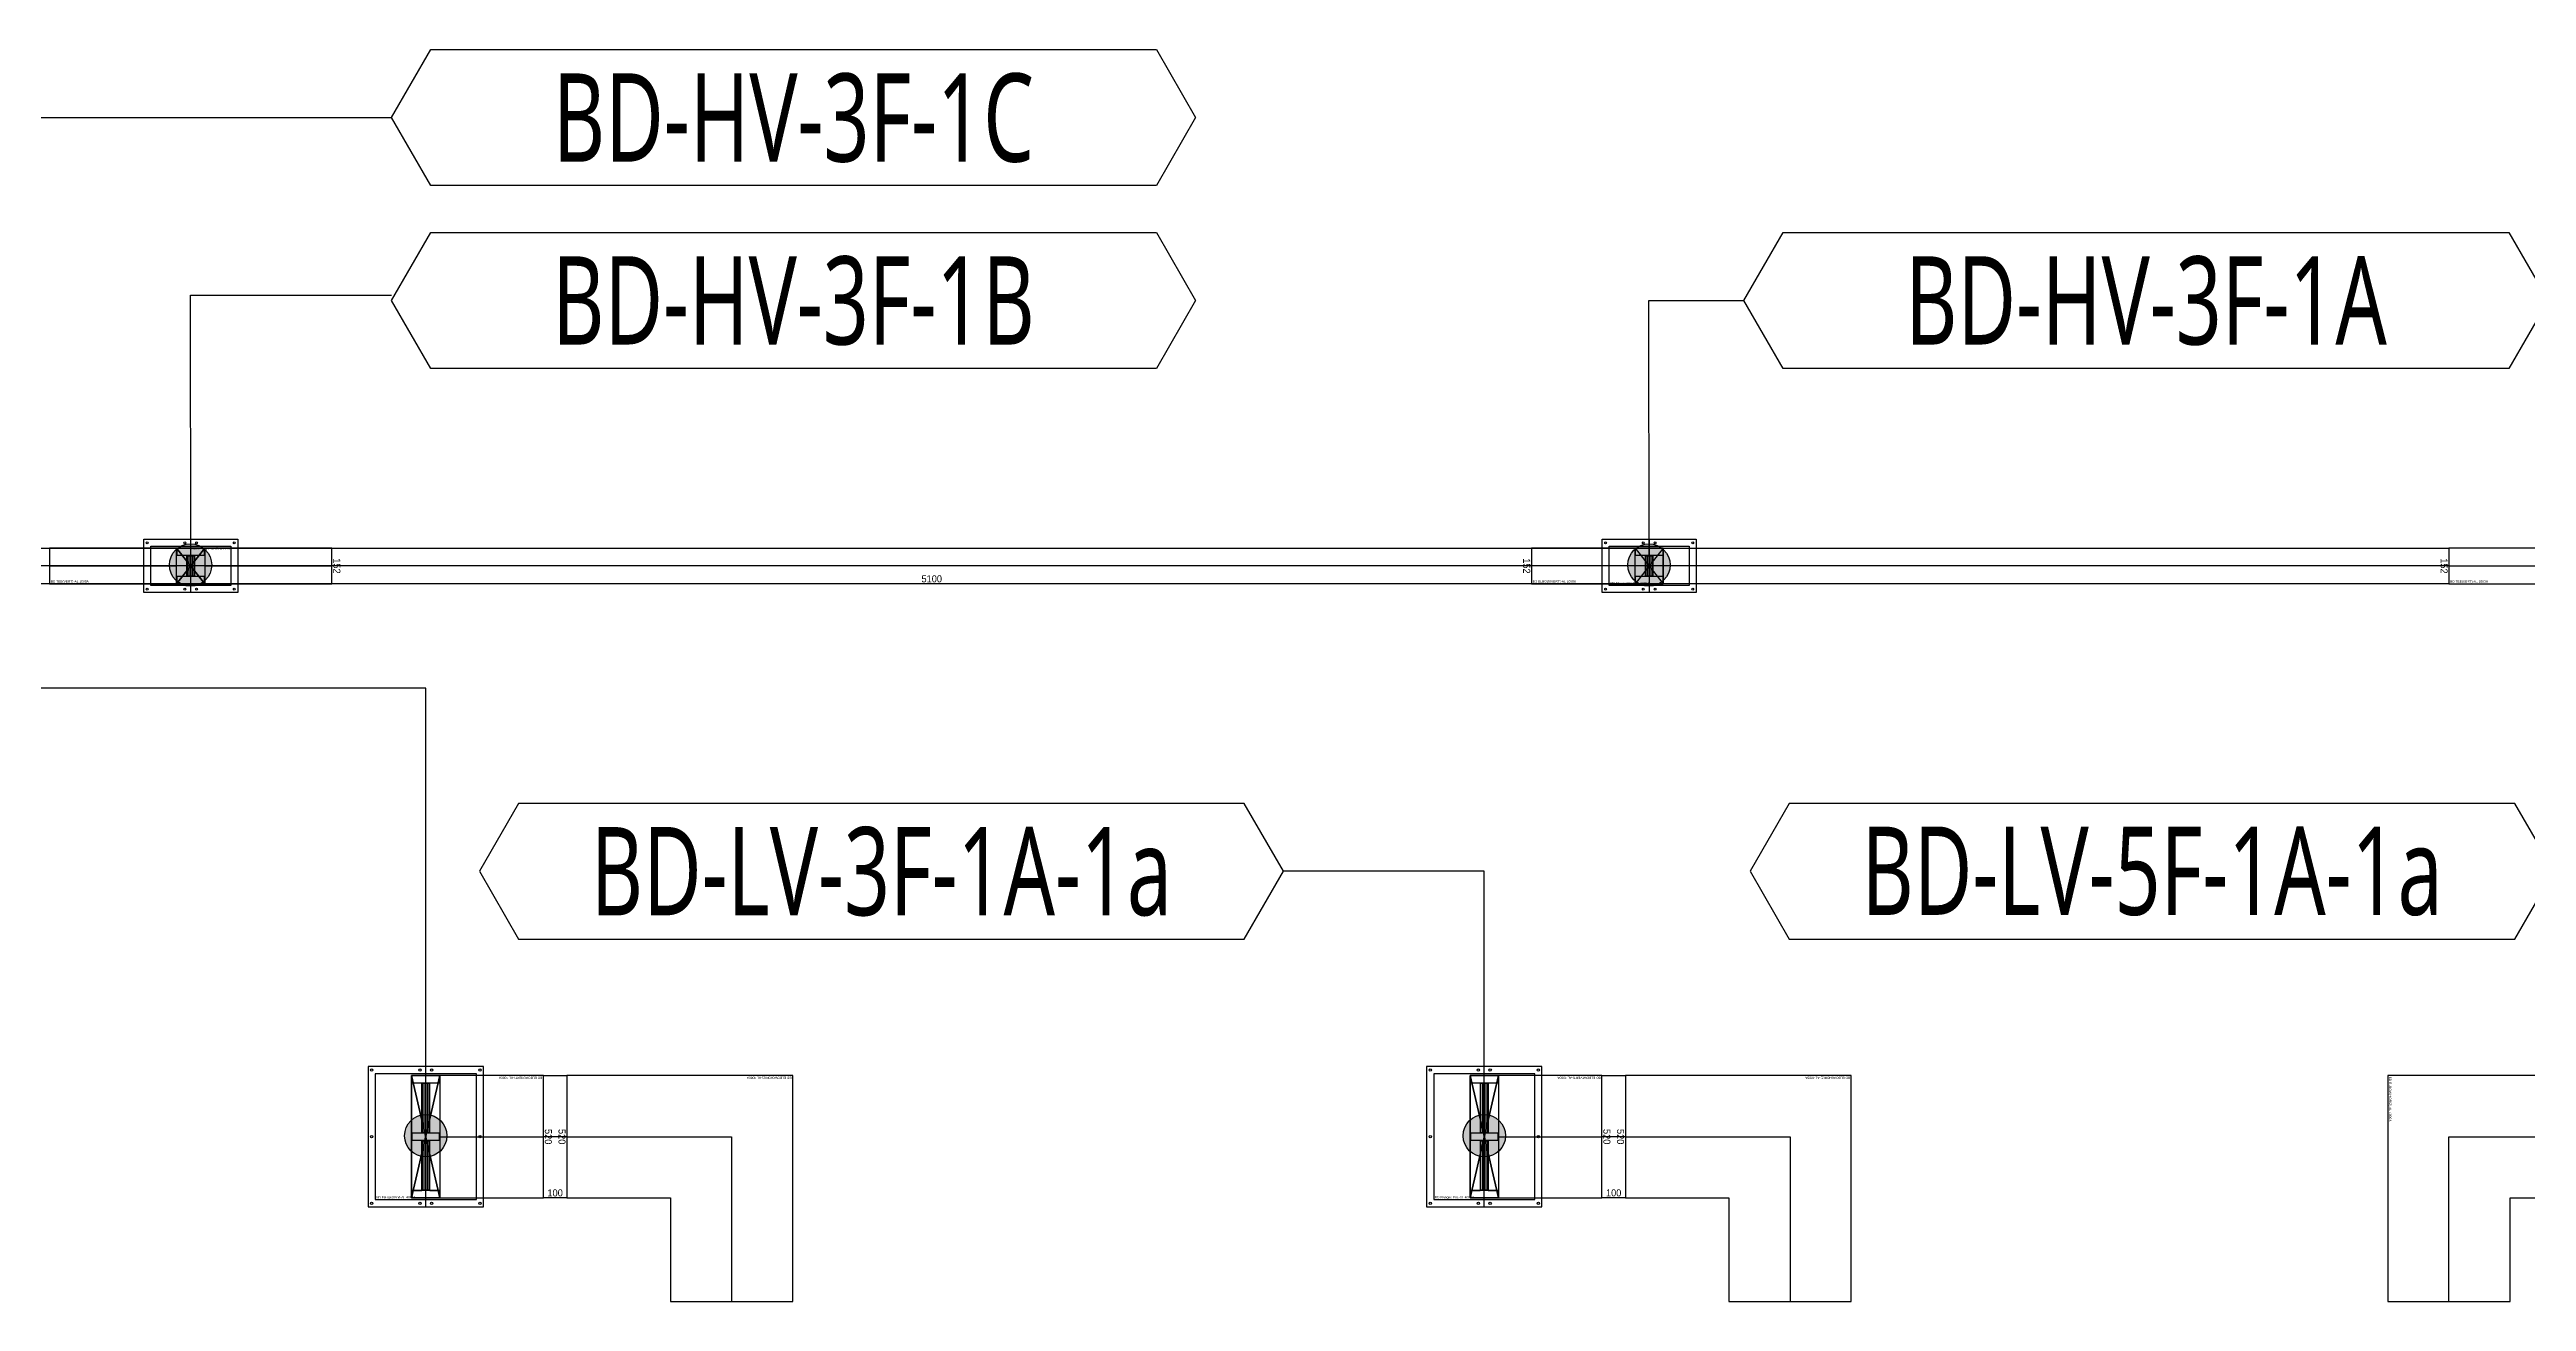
# Model space of a CAD drawing. Header units: millimetres. Extents: x 84228 to 374549, y -351975 to 847575.
# Drawn here: x 125954 to 136484, y 495405 to 500724 of the extents above; entities that cross this region are included whole.
import ezdxf
from ezdxf.enums import TextEntityAlignment as Align

# ---------------------------------------------------------------- set-up
doc = ezdxf.new("R2010")
doc.units = ezdxf.units.MM
doc.header["$LTSCALE"] = 150
doc.layers.get('Defpoints').update_dxf_attribs({"color": 150})
for name, color, linetype in [('-----27 Bus Duct_HV_IT BACK UP A', 7, 'Continuous'), ('-----27 Bus Duct_HV_IT BACK UP B', 3, 'Continuous'), ('-----27 Bus Duct_LV_380-220V', 200, 'Continuous'), ('-----99 Cable Schedule', 2, 'Continuous')]:
    doc.layers.add(name, color=color, linetype=linetype)
doc.styles.add('DH', font='malgun.ttf')
doc.styles.add('ELEC', font='Dotum.ttf')
doc.styles.get("Standard").update_dxf_attribs({"font": 'Dotum.ttf'})
doc.dimstyles.new('전기통신참고용-치수', dxfattribs={"dimscale": 15, "dimtxt": 2, "dimasz": 0, "dimexe": 0, "dimexo": 0, "dimgap": 0.4, "dimtad": 4, "dimdec": 0, "dimzin": 0, "dimdsep": 46, "dimtxsty": 'Standard', "dimblk": 'NONE', "dimcen": 0, "dimse1": 1, "dimse2": 1, "dimsd1": 1, "dimsd2": 1, "dimclrd": 8, "dimclre": 8, "dimclrt": 8, "dimadec": 0, "dimazin": 0, "dimtfac": 1, "dimtdec": 0, "dimtix": 1, "dimtmove": 2, "dimatfit": 0, "dimldrblk": 'NONE', "dimfxl": 2, "dimtolj": 1, "dimtzin": 0, "dimarcsym": 0})

# ---------------------------------------------------------------- blocks, each defined once
blk = doc.blocks.new('*U23')
at = {"color": 1}
for p, q in [((60, 260), (-60, -260)), ((-60, 260), (60, -260))]:
    blk.add_line(p, q, dxfattribs=at)
at = {"color": 0}
blk.add_line((0, -298.5), (0, 298.5), dxfattribs=at)
for points in [[(-245, -298.5), (245, -298.5), (245, 298.5), (-245, 298.5)], [(-215, -267.5), (215, -267.5), (215, 267.5), (-215, 267.5)]]:
    blk.add_lwpolyline(points, close=True, dxfattribs=at)
at = {"color": 1}
blk.add_lwpolyline([(60, -260), (-60, -260), (-60, 260), (60, 260)], close=True, dxfattribs=at)
for points in [[(-60, 14, -0.41421356), (-58, 16), (-17.2, 16, 0.41421356), (-16.2, 17), (-16.2, 227, 0.41421356), (-17.2, 228), (-58, 228, -0.41421356), (-60, 230), (-60, 260, -0.41421356), (-59, 259), (-59, 230, 0.41421356), (-58, 229), (58, 229, 0.41421356), (59, 230), (59, 259, -0.41421356), (60, 260), (60, 230, -0.41421356), (58, 228), (17.2, 228, 0.41421356), (16.2, 227), (16.2, 17, 0.41421356), (17.2, 16), (58, 16, -0.41421356), (60, 14), (60, 2, -0.41421356), (59, 3), (59, 14, 0.41421356), (58, 15), (-58, 15, 0.41421356), (-59, 14), (-59, 3, -0.41421356), (-60, 2), (-60, 2), (-60, 2), (-60, 2)], [(-15.2, 17), (-15.2, 227, -0.41421356), (-14.2, 228), (14.2, 228, -0.41421356), (15.2, 227), (15.2, 17, -0.41421356), (14.2, 16), (-14.2, 16, -0.41421356)], [(-14.2, 18), (-14.2, 226, -0.41421356), (-13.2, 227), (-8.85, 227, -0.41421356), (-7.85, 226), (-7.85, 18, -0.41421356), (-8.85, 17), (-13.2, 17, -0.41421356)], [(-6.85, 18), (-6.85, 226, -0.41421356), (-5.85, 227), (-1.5, 227, -0.41421356), (-0.5, 226), (-0.5, 18, -0.41421356), (-1.5, 17), (-5.85, 17, -0.41421356)], [(0.5, 18), (0.5, 226, -0.41421356), (1.5, 227), (5.85, 227, -0.41421356), (6.85, 226), (6.85, 18, -0.41421356), (5.85, 17), (1.5, 17, -0.41421356)], [(7.85, 18), (7.85, 226, -0.41421356), (8.85, 227), (13.2, 227, -0.41421356), (14.2, 226), (14.2, 18, -0.41421356), (13.2, 17), (8.85, 17, -0.41421356)], [(-60, -230, -0.41421356), (-58, -228), (-17.2, -228, 0.41421356), (-16.2, -227), (-16.2, -17, 0.41421356), (-17.2, -16), (-58, -16, -0.41421356), (-60, -14), (-60, 0, -0.41421356), (-59, -1), (-59, -14, 0.41421356), (-58, -15), (58, -15, 0.41421356), (59, -14), (59, -1, -0.41421356), (60, 0), (60, -14, -0.41421356), (58, -16), (17.2, -16, 0.41421356), (16.2, -17), (16.2, -227, 0.41421356), (17.2, -228), (58, -228, -0.41421356), (60, -230), (60, -260, -0.41421356), (59, -259), (59, -230, 0.41421356), (58, -229), (-58, -229, 0.41421356), (-59, -230), (-59, -259, -0.41421356), (-60, -260), (-60, -260), (-60, -260), (-60, -260)], [(-15.2, -227), (-15.2, -17, -0.41421356), (-14.2, -16), (14.2, -16, -0.41421356), (15.2, -17), (15.2, -227, -0.41421356), (14.2, -228), (-14.2, -228, -0.41421356)], [(-14.2, -226), (-14.2, -18, -0.41421356), (-13.2, -17), (-8.85, -17, -0.41421356), (-7.85, -18), (-7.85, -226, -0.41421356), (-8.85, -227), (-13.2, -227, -0.41421356)], [(-6.85, -226), (-6.85, -18, -0.41421356), (-5.85, -17), (-1.5, -17, -0.41421356), (-0.5, -18), (-0.5, -226, -0.41421356), (-1.5, -227), (-5.85, -227, -0.41421356)], [(0.5, -226), (0.5, -18, -0.41421356), (1.5, -17), (5.85, -17, -0.41421356), (6.85, -18), (6.85, -226, -0.41421356), (5.85, -227), (1.5, -227, -0.41421356)], [(7.85, -226), (7.85, -18, -0.41421356), (8.85, -17), (13.2, -17, -0.41421356), (14.2, -18), (14.2, -226, -0.41421356), (13.2, -227), (8.85, -227, -0.41421356)]]:
    blk.add_lwpolyline(points, format="xyb", close=True, dxfattribs=at)
at = {"color": 0}
for centre in [(-230, 283), (-25, 283), (25, 283), (230, 283), (-230, 0), (230, 0), (-230, -283), (-25, -283), (25, -283), (230, -283)]:
    blk.add_circle(centre, 5, dxfattribs=at)
at = {"color": 0, "style": 'ELEC'}
blk.add_text('BD Flanged End-AL 4000A', height=10, dxfattribs=at).set_placement((-210, -257.5), align=Align.MIDDLE_LEFT)
blk = doc.blocks.new('*U22')
at = {"color": 1}
for p, q in [((340, 260), (220, -260)), ((220, 260), (340, -260))]:
    blk.add_line(p, q, dxfattribs=at)
at = {"color": 0}
blk.add_lwpolyline([(-220, -260), (220, -260), (220, 260), (-220, 260)], close=True, dxfattribs=at)
blk.add_lwpolyline([(220, -260), (340, -260), (340, 260), (220, 260)], dxfattribs=at)
at = {"color": 1}
for points in [[(220, 14, -0.41421356), (222, 16), (262.8, 16, 0.41421356), (263.8, 17), (263.8, 227, 0.41421356), (262.8, 228), (222, 228, -0.41421356), (220, 230), (220, 260, -0.41421356), (221, 259), (221, 230, 0.41421356), (222, 229), (338, 229, 0.41421356), (339, 230), (339, 259, -0.41421356), (340, 260), (340, 230, -0.41421356), (338, 228), (297.2, 228, 0.41421356), (296.2, 227), (296.2, 17, 0.41421356), (297.2, 16), (338, 16, -0.41421356), (340, 14), (340, 2, -0.41421356), (339, 3), (339, 14, 0.41421356), (338, 15), (222, 15, 0.41421356), (221, 14), (221, 3, -0.41421356), (220, 2), (220, 2), (220, 2), (220, 2)], [(264.8, 17), (264.8, 227, -0.41421356), (265.8, 228), (294.2, 228, -0.41421356), (295.2, 227), (295.2, 17, -0.41421356), (294.2, 16), (265.8, 16, -0.41421356)], [(265.8, 18), (265.8, 226, -0.41421356), (266.8, 227), (271.15, 227, -0.41421356), (272.15, 226), (272.15, 18, -0.41421356), (271.15, 17), (266.8, 17, -0.41421356)], [(273.15, 18), (273.15, 226, -0.41421356), (274.15, 227), (278.5, 227, -0.41421356), (279.5, 226), (279.5, 18, -0.41421356), (278.5, 17), (274.15, 17, -0.41421356)], [(280.5, 18), (280.5, 226, -0.41421356), (281.5, 227), (285.85, 227, -0.41421356), (286.85, 226), (286.85, 18, -0.41421356), (285.85, 17), (281.5, 17, -0.41421356)], [(287.85, 18), (287.85, 226, -0.41421356), (288.85, 227), (293.2, 227, -0.41421356), (294.2, 226), (294.2, 18, -0.41421356), (293.2, 17), (288.85, 17, -0.41421356)], [(220, -230, -0.41421356), (222, -228), (262.8, -228, 0.41421356), (263.8, -227), (263.8, -17, 0.41421356), (262.8, -16), (222, -16, -0.41421356), (220, -14), (220, 0, -0.41421356), (221, -1), (221, -14, 0.41421356), (222, -15), (338, -15, 0.41421356), (339, -14), (339, -1, -0.41421356), (340, 0), (340, -14, -0.41421356), (338, -16), (297.2, -16, 0.41421356), (296.2, -17), (296.2, -227, 0.41421356), (297.2, -228), (338, -228, -0.41421356), (340, -230), (340, -260, -0.41421356), (339, -259), (339, -230, 0.41421356), (338, -229), (222, -229, 0.41421356), (221, -230), (221, -259, -0.41421356), (220, -260), (220, -260), (220, -260), (220, -260)], [(264.8, -227), (264.8, -17, -0.41421356), (265.8, -16), (294.2, -16, -0.41421356), (295.2, -17), (295.2, -227, -0.41421356), (294.2, -228), (265.8, -228, -0.41421356)], [(265.8, -226), (265.8, -18, -0.41421356), (266.8, -17), (271.15, -17, -0.41421356), (272.15, -18), (272.15, -226, -0.41421356), (271.15, -227), (266.8, -227, -0.41421356)], [(273.15, -226), (273.15, -18, -0.41421356), (274.15, -17), (278.5, -17, -0.41421356), (279.5, -18), (279.5, -226, -0.41421356), (278.5, -227), (274.15, -227, -0.41421356)], [(280.5, -226), (280.5, -18, -0.41421356), (281.5, -17), (285.85, -17, -0.41421356), (286.85, -18), (286.85, -226, -0.41421356), (285.85, -227), (281.5, -227, -0.41421356)], [(287.85, -226), (287.85, -18, -0.41421356), (288.85, -17), (293.2, -17, -0.41421356), (294.2, -18), (294.2, -226, -0.41421356), (293.2, -227), (288.85, -227, -0.41421356)]]:
    blk.add_lwpolyline(points, format="xyb", close=True, dxfattribs=at)
blk.add_lwpolyline([(220, 0), (-220, 0)], dxfattribs=at)
at = {"color": 0, "style": 'ELEC'}
blk.add_text('BD ELBOW(VERT)-AL 4000A', height=10, dxfattribs=at).set_placement((-215, -250), align=Align.MIDDLE_LEFT)
blk = doc.blocks.new('*U24')
at = {"color": 0}
blk.add_lwpolyline([(-260, -260), (700, -260), (700, 260), (260, 260), (260, 700), (-260, 700)], close=True, dxfattribs=at)
at = {"color": 1}
blk.add_lwpolyline([(700, 0), (0, 0), (0, 700)], dxfattribs=at)
at = {"color": 0, "style": 'ELEC'}
blk.add_text('BD ELBOW(HORIZ)-AL 4000A', height=10, dxfattribs=at).set_placement((-255, -250), align=Align.MIDDLE_LEFT)
blk = doc.blocks.new('*D26')
at = {"layer": 'Defpoints', "color": 0, "transparency": 16777216}
for p in [(0, 3000), (520, 3000), (520, 3000)]:
    blk.add_point(p, dxfattribs=at)
at = {"color": 0, "transparency": 16777216, "insert": (260, 2979), "char_height": 30, "attachment_point": 5}
blk.add_mtext('\\A1;{\\C0;520}', dxfattribs=at)
blk = doc.blocks.new('_None')
blk = doc.blocks.new('*D27')
at = {"layer": 'Defpoints', "color": 0, "transparency": 16777216}
for p in [(520, 3000), (520, 3000), (520, 2900)]:
    blk.add_point(p, dxfattribs=at)
at = {"color": 0, "transparency": 16777216, "insert": (499, 2950), "char_height": 30, "attachment_point": 5, "rotation": 90}
blk.add_mtext('\\A1;{\\C0;100}', dxfattribs=at)
blk = doc.blocks.new('*D28')
at = {"layer": 'Defpoints', "color": 0, "transparency": 16777216}
for p in [(0, 2900), (520, 2900), (520, 2900)]:
    blk.add_point(p, dxfattribs=at)
at = {"color": 0, "transparency": 16777216, "insert": (260, 2921), "char_height": 30, "attachment_point": 5}
blk.add_mtext('\\A1;{\\C0;520}', dxfattribs=at)
blk = doc.blocks.new('*U66')
at = {"color": 0}
blk.add_line((0, 113.5), (0, -113.5), dxfattribs=at)
at = {"color": 1}
for p, q in [((60, 76), (-60, -76)), ((-60, 76), (60, -76))]:
    blk.add_line(p, q, dxfattribs=at)
at = {"color": 0}
for points in [[(200, -113.5), (-200, -113.5), (-200, 113.5), (200, 113.5)], [(170, -83.5), (-170, -83.5), (-170, 83.5), (170, 83.5)]]:
    blk.add_lwpolyline(points, close=True, dxfattribs=at)
at = {"color": 1}
blk.add_lwpolyline([(60, -76), (-60, -76), (-60, 76), (60, 76)], close=True, dxfattribs=at)
for points in [[(-60, -46, -0.41421356), (-58, -44), (-17.2, -44, 0.41421356), (-16.2, -43), (-16.2, 43, 0.41421356), (-17.2, 44), (-58, 44, -0.41421356), (-60, 46), (-60, 76, -0.41421356), (-59, 75), (-59, 46, 0.41421356), (-58, 45), (58, 45, 0.41421356), (59, 46), (59, 75, -0.41421356), (60, 76), (60, 46, -0.41421356), (58, 44), (17.2, 44, 0.41421356), (16.2, 43), (16.2, -43, 0.41421356), (17.2, -44), (58, -44, -0.41421356), (60, -46), (60, -76, -0.41421356), (59, -75), (59, -46, 0.41421356), (58, -45), (-58, -45, 0.41421356), (-59, -46), (-59, -75, -0.41421356), (-60, -76), (-60, -76), (-60, -76), (-60, -76)], [(-15.2, -43), (-15.2, 43, -0.41421356), (-14.2, 44), (14.2, 44, -0.41421356), (15.2, 43), (15.2, -43, -0.41421356), (14.2, -44), (-14.2, -44, -0.41421356)], [(-14.2, -42), (-14.2, 42, -0.41421356), (-13.2, 43), (-8.85, 43, -0.41421356), (-7.85, 42), (-7.85, -42, -0.41421356), (-8.85, -43), (-13.2, -43, -0.41421356)], [(-6.85, -42), (-6.85, 42, -0.41421356), (-5.85, 43), (-1.5, 43, -0.41421356), (-0.5, 42), (-0.5, -42, -0.41421356), (-1.5, -43), (-5.85, -43, -0.41421356)], [(0.5, -42), (0.5, 42, -0.41421356), (1.5, 43), (5.85, 43, -0.41421356), (6.85, 42), (6.85, -42, -0.41421356), (5.85, -43), (1.5, -43, -0.41421356)], [(7.85, -42), (7.85, 42, -0.41421356), (8.85, 43), (13.2, 43, -0.41421356), (14.2, 42), (14.2, -42, -0.41421356), (13.2, -43), (8.85, -43, -0.41421356)]]:
    blk.add_lwpolyline(points, format="xyb", close=True, dxfattribs=at)
at = {"color": 0}
for centre in [(-185, 98.5), (-25, 98.5), (25, 98.5), (185, 98.5), (-185, -98.5), (-25, -98.5), (25, -98.5), (185, -98.5)]:
    blk.add_circle(centre, 4, dxfattribs=at)
at = {"color": 0, "style": 'ELEC'}
blk.add_text('BD Flanged End-AL 1000A', height=10, dxfattribs=at).set_placement((-165, -73.5), align=Align.MIDDLE_LEFT)
blk = doc.blocks.new('*U67')
at = {"color": 1}
for p, q in [((340, 76), (220, -76)), ((220, 76), (340, -76))]:
    blk.add_line(p, q, dxfattribs=at)
at = {"color": 0}
blk.add_lwpolyline([(-220, -76), (220, -76), (220, 76), (-220, 76)], close=True, dxfattribs=at)
at = {"color": 1}
blk.add_lwpolyline([(220, 0), (-220, 0)], dxfattribs=at)
at = {"color": 0}
blk.add_lwpolyline([(220, -76), (340, -76), (340, 76), (220, 76)], dxfattribs=at)
at = {"color": 1}
for points in [[(220, -46, -0.41421356), (222, -44), (262.8, -44, 0.41421356), (263.8, -43), (263.8, 43, 0.41421356), (262.8, 44), (222, 44, -0.41421356), (220, 46), (220, 76, -0.41421356), (221, 75), (221, 46, 0.41421356), (222, 45), (338, 45, 0.41421356), (339, 46), (339, 75, -0.41421356), (340, 76), (340, 46, -0.41421356), (338, 44), (297.2, 44, 0.41421356), (296.2, 43), (296.2, -43, 0.41421356), (297.2, -44), (338, -44, -0.41421356), (340, -46), (340, -76, -0.41421356), (339, -75), (339, -46, 0.41421356), (338, -45), (222, -45, 0.41421356), (221, -46), (221, -75, -0.41421356), (220, -76), (220, -76), (220, -76), (220, -76)], [(264.8, -43), (264.8, 43, -0.41421356), (265.8, 44), (294.2, 44, -0.41421356), (295.2, 43), (295.2, -43, -0.41421356), (294.2, -44), (265.8, -44, -0.41421356)], [(265.8, -42), (265.8, 42, -0.41421356), (266.8, 43), (271.15, 43, -0.41421356), (272.15, 42), (272.15, -42, -0.41421356), (271.15, -43), (266.8, -43, -0.41421356)], [(273.15, -42), (273.15, 42, -0.41421356), (274.15, 43), (278.5, 43, -0.41421356), (279.5, 42), (279.5, -42, -0.41421356), (278.5, -43), (274.15, -43, -0.41421356)], [(280.5, -42), (280.5, 42, -0.41421356), (281.5, 43), (285.85, 43, -0.41421356), (286.85, 42), (286.85, -42, -0.41421356), (285.85, -43), (281.5, -43, -0.41421356)], [(287.85, -42), (287.85, 42, -0.41421356), (288.85, 43), (293.2, 43, -0.41421356), (294.2, 42), (294.2, -42, -0.41421356), (293.2, -43), (288.85, -43, -0.41421356)]]:
    blk.add_lwpolyline(points, format="xyb", close=True, dxfattribs=at)
at = {"color": 0, "style": 'ELEC'}
blk.add_text('BD ELBOW(VERT)-AL 1000A', height=10, dxfattribs=at).set_placement((-215, -66), align=Align.MIDDLE_LEFT)
blk = doc.blocks.new('*U368')
at = {"color": 1}
for p, q in [((-270, 0), (270, 0)), ((390, 76), (270, -76)), ((270, 76), (390, -76)), ((390, 0), (930, 0))]:
    blk.add_line(p, q, dxfattribs=at)
at = {"color": 0}
for points in [[(-270, -76), (270, -76), (270, 76), (-270, 76)], [(390, -76), (930, -76), (930, 76), (390, 76)]]:
    blk.add_lwpolyline(points, close=True, dxfattribs=at)
for points in [[(390, 76), (270, 76)], [(270, -76), (390, -76)]]:
    blk.add_lwpolyline(points, dxfattribs=at)
at = {"color": 1}
for points in [[(270, -46, -0.41421356), (272, -44), (312.8, -44, 0.41421356), (313.8, -43), (313.8, 43, 0.41421356), (312.8, 44), (272, 44, -0.41421356), (270, 46), (270, 76, -0.41421356), (271, 75), (271, 46, 0.41421356), (272, 45), (388, 45, 0.41421356), (389, 46), (389, 75, -0.41421356), (390, 76), (390, 46, -0.41421356), (388, 44), (347.2, 44, 0.41421356), (346.2, 43), (346.2, -43, 0.41421356), (347.2, -44), (388, -44, -0.41421356), (390, -46), (390, -76, -0.41421356), (389, -75), (389, -46, 0.41421356), (388, -45), (272, -45, 0.41421356), (271, -46), (271, -75, -0.41421356), (270, -76), (270, -76), (270, -76), (270, -76)], [(314.8, -43), (314.8, 43, -0.41421356), (315.8, 44), (344.2, 44, -0.41421356), (345.2, 43), (345.2, -43, -0.41421356), (344.2, -44), (315.8, -44, -0.41421356)], [(315.8, -42), (315.8, 42, -0.41421356), (316.8, 43), (321.15, 43, -0.41421356), (322.15, 42), (322.15, -42, -0.41421356), (321.15, -43), (316.8, -43, -0.41421356)], [(323.15, -42), (323.15, 42, -0.41421356), (324.15, 43), (328.5, 43, -0.41421356), (329.5, 42), (329.5, -42, -0.41421356), (328.5, -43), (324.15, -43, -0.41421356)], [(330.5, -42), (330.5, 42, -0.41421356), (331.5, 43), (335.85, 43, -0.41421356), (336.85, 42), (336.85, -42, -0.41421356), (335.85, -43), (331.5, -43, -0.41421356)], [(337.85, -42), (337.85, 42, -0.41421356), (338.85, 43), (343.2, 43, -0.41421356), (344.2, 42), (344.2, -42, -0.41421356), (343.2, -43), (338.85, -43, -0.41421356)]]:
    blk.add_lwpolyline(points, format="xyb", close=True, dxfattribs=at)
at = {"color": 0, "style": 'ELEC'}
blk.add_text('BD TEE(VERT)-AL 1000A', height=10, dxfattribs=at).set_placement((-265, -66), align=Align.MIDDLE_LEFT)
blk = doc.blocks.new('*D378')
at = {"layer": 'Defpoints', "color": 0, "transparency": 16777216}
for p in [(0, 2289), (152, 2289), (152, 2289)]:
    blk.add_point(p, dxfattribs=at)
at = {"color": 0, "transparency": 16777216, "insert": (76, 2268), "char_height": 30, "attachment_point": 5}
blk.add_mtext('\\A1;{\\C0;152}', dxfattribs=at)
blk = doc.blocks.new('*D379')
at = {"layer": 'Defpoints', "color": 0, "transparency": 16777216}
for p in [(152, 2289), (152, 2289), (152, -2811)]:
    blk.add_point(p, dxfattribs=at)
at = {"color": 0, "transparency": 16777216, "insert": (131, -261), "char_height": 30, "attachment_point": 5, "rotation": 90}
blk.add_mtext('\\A1;{\\C0;5100}', dxfattribs=at)
blk = doc.blocks.new('*D380')
at = {"layer": 'Defpoints', "color": 0, "transparency": 16777216}
for p in [(0, -2811), (152, -2811), (152, -2811)]:
    blk.add_point(p, dxfattribs=at)
at = {"color": 0, "transparency": 16777216, "insert": (76, -2790), "char_height": 30, "attachment_point": 5}
blk.add_mtext('\\A1;{\\C0;152}', dxfattribs=at)
blk = doc.blocks.new('*D267')
at = {"layer": 'Defpoints', "color": 0, "transparency": 16777216}
for p in [(0, 28109), (152, 28109), (152, 28109)]:
    blk.add_point(p, dxfattribs=at)
at = {"color": 0, "transparency": 16777216, "insert": (76, 28088), "char_height": 30, "attachment_point": 5}
blk.add_mtext('\\A1;{\\C0;152}', dxfattribs=at)
blk = doc.blocks.new('*D268')
at = {"layer": 'Defpoints', "color": 0, "transparency": 16777216}
for p in [(152, 28109), (152, 28109), (152, -6491)]:
    blk.add_point(p, dxfattribs=at)
at = {"color": 0, "transparency": 16777216, "insert": (131, 10809), "char_height": 30, "attachment_point": 5, "rotation": 90}
blk.add_mtext('\\A1;{\\C0;34600}', dxfattribs=at)
blk = doc.blocks.new('A$C9a0ab699')
h = blk.add_hatch(color=0)
edge = h.paths.add_edge_path()
edge.add_arc((0, 0), 64, 720, 1080, ccw=False)
at = {"color": 0}
blk.add_circle((0, 0), 64, dxfattribs=at)
blk = doc.blocks.new('*U25')
at = {"color": 1}
blk.add_line((260, 3000), (260, 2900), dxfattribs=at)
at = {"color": 0}
blk.add_lwpolyline([(520, 2900), (0, 2900), (0, 3000), (520, 3000)], close=True, dxfattribs=at)
for base, p1, p2, override, picture, middle in [((520, 3000), (0, 3000), (520, 3000), {"dimtxsty": 'Standard', "dimclrd": 0, "dimclre": 0, "dimclrt": 0}, '*D26', (260, 2979)), ((520, 2900), (0, 2900), (520, 2900), {"dimtad": 1, "dimtxsty": 'Standard', "dimclrd": 0, "dimclre": 0, "dimclrt": 0}, '*D28', (260, 2921))]:
    dim = blk.add_linear_dim(base=base, p1=p1, p2=p2, text='{\\C0;<>}', dimstyle='전기통신참고용-치수', override=override, dxfattribs=at)
    dim.commit()
    dim.dimension.update_dxf_attribs({"geometry": picture, "text_midpoint": middle})
dim = blk.add_linear_dim(base=(520, 3000), p1=(520, 2900), p2=(520, 3000), angle=90, text='{\\C0;<>}', dimstyle='전기통신참고용-치수', override={"dimtad": 1, "dimtxsty": 'Standard', "dimclrd": 0, "dimclre": 0, "dimclrt": 0}, dxfattribs=at)
dim.commit()
dim.dimension.update_dxf_attribs({"geometry": '*D27', "text_midpoint": (499, 2950)})
blk = doc.blocks.new('*U377')
at = {"color": 1}
blk.add_line((76, 2289), (76, -2811), dxfattribs=at)
at = {"color": 0}
blk.add_lwpolyline([(152, -2811), (0, -2811), (0, 2289), (152, 2289)], close=True, dxfattribs=at)
for base, p1, p2, override, picture, middle in [((152, 2289), (0, 2289), (152, 2289), {"dimtxsty": 'Standard', "dimclrd": 0, "dimclre": 0, "dimclrt": 0}, '*D378', (76, 2268)), ((152, -2811), (0, -2811), (152, -2811), {"dimtad": 1, "dimtxsty": 'Standard', "dimclrd": 0, "dimclre": 0, "dimclrt": 0}, '*D380', (76, -2790))]:
    dim = blk.add_linear_dim(base=base, p1=p1, p2=p2, text='{\\C0;<>}', dimstyle='전기통신참고용-치수', override=override, dxfattribs=at)
    dim.commit()
    dim.dimension.update_dxf_attribs({"geometry": picture, "text_midpoint": middle})
dim = blk.add_linear_dim(base=(152, 2289), p1=(152, -2811), p2=(152, 2289), angle=90, text='{\\C0;<>}', dimstyle='전기통신참고용-치수', override={"dimtad": 1, "dimtxsty": 'Standard', "dimclrd": 0, "dimclre": 0, "dimclrt": 0}, dxfattribs=at)
dim.commit()
dim.dimension.update_dxf_attribs({"geometry": '*D379', "text_midpoint": (131, -261)})
blk = doc.blocks.new('*U266')
at = {"color": 1}
blk.add_line((76, 28108.7), (76, -6491.3), dxfattribs=at)
at = {"color": 0}
blk.add_lwpolyline([(152, -6491.3), (0, -6491.3), (0, 28108.7), (152, 28108.7)], close=True, dxfattribs=at)
dim = blk.add_linear_dim(base=(152, 28108.7), p1=(0, 28108.7), p2=(152, 28108.7), text='{\\C0;<>}', dimstyle='전기통신참고용-치수', override={"dimtxsty": 'Standard', "dimclrd": 0, "dimclre": 0, "dimclrt": 0}, dxfattribs=at)
dim.commit()
dim.dimension.update_dxf_attribs({"geometry": '*D267', "text_midpoint": (76, 28087.7)})
dim = blk.add_linear_dim(base=(152, 28108.7), p1=(152, -6491.3), p2=(152, 28108.7), angle=90, text='{\\C0;<>}', dimstyle='전기통신참고용-치수', override={"dimtad": 1, "dimtxsty": 'Standard', "dimclrd": 0, "dimclre": 0, "dimclrt": 0}, dxfattribs=at)
dim.commit()
dim.dimension.update_dxf_attribs({"geometry": '*D268', "text_midpoint": (131, 10808.7)})

msp = doc.modelspace()

# ---------------------------------------------------------------- linework, layer by layer
at = {"layer": '-----99 Cable Schedule', "color": 1}
for points in [[(130659, 500724), (130826, 500435), (130659, 500146), (127574, 500146), (127407, 500435), (127574, 500724)], [(130659, 499946), (130826, 499658), (130659, 499369), (127574, 499369), (127407, 499658), (127574, 499946)], [(136409, 499946), (136576, 499658), (136409, 499369), (133324, 499369), (133157, 499658), (133324, 499946)]]:
    msp.add_lwpolyline(points, close=True, dxfattribs=at)
for points in [[(124554, 498530), (124553, 500435), (127407, 500435)], [(126554, 498553), (126553, 499680), (127407, 499680)], [(132754, 498530), (132753, 499658), (133157, 499658)]]:
    msp.add_lwpolyline(points, dxfattribs=at)
at = {"layer": '-----99 Cable Schedule', "color": 1, "elevation": 0}
for points in [[(127553, 496105), (127553, 498010), (122999, 498010)], [(132053, 496105), (132053, 497233), (131199, 497233)]]:
    msp.add_lwpolyline(points, dxfattribs=at)
for points in [[(127947, 497521), (127781, 497233), (127947, 496944), (131032, 496944), (131199, 497233), (131032, 497521)], [(133349, 497521), (133183, 497233), (133349, 496944), (136434, 496944), (136601, 497233), (136434, 497521)]]:
    msp.add_lwpolyline(points, close=True, dxfattribs=at)

# ---------------------------------------------------------------- block references
at = {"layer": '-----27 Bus Duct_HV_IT BACK UP A'}
for name, p in [('*U368', (126224, 498530)), ('*U67', (132474, 498530)), ('*U66', (132754, 498530))]:
    msp.add_blockref(name, p, dxfattribs=at)
for name, p, rotation in [('*U66', (126554, 498530), 180), ('*U377', (129965, 498606), 270)]:
    msp.add_blockref(name, p, dxfattribs=dict(at, rotation=rotation))
at = {"layer": '-----27 Bus Duct_HV_IT BACK UP B', "rotation": 270}
msp.add_blockref('*U266', (108045, 498606), dxfattribs=at)
at = {"layer": '-----27 Bus Duct_HV_IT BACK UP B'}
msp.add_blockref('*U368', (136424, 498530), dxfattribs=at)
at = {"layer": '-----27 Bus Duct_LV_380-220V'}
for p in [(127553, 496105), (132053, 496105)]:
    msp.add_blockref('*U23', p, dxfattribs=at)
for name, p, rotation in [('*U22', (127833, 496105), 180), ('*U25', (125153, 496365), 270), ('*U24', (128853, 496105), 180), ('*U22', (132333, 496105), 180), ('*U25', (129653, 496365), 270), ('*U24', (133353, 496105), 180), ('*U24', (136154, 496105), 270)]:
    msp.add_blockref(name, p, dxfattribs=dict(at, rotation=rotation))
at = {"layer": '-----99 Cable Schedule', "color": 1, "xscale": 1.40625, "yscale": 1.40625, "zscale": 1.40625, "rotation": 89.99999999999999}
for p in [(126553, 498534), (132753, 498534), (127553, 496109), (132053, 496109)]:
    msp.add_blockref('A$C9a0ab699', p, dxfattribs=at)

# ---------------------------------------------------------------- texts
at = {"layer": '-----99 Cable Schedule', "color": 2, "style": 'DH', "width": 0.7}
for s, p in [('BD-HV-3F-1C', (129116, 500435)), ('BD-HV-3F-1B', (129116, 499658)), ('BD-HV-3F-1A', (134866, 499658)), ('BD-LV-3F-1A-1a', (129490, 497233)), ('BD-LV-5F-1A-1a', (134892, 497233))]:
    msp.add_text(s, height=375, dxfattribs=at).set_placement(p, align=Align.MIDDLE)

doc.saveas('drawing.dxf')
